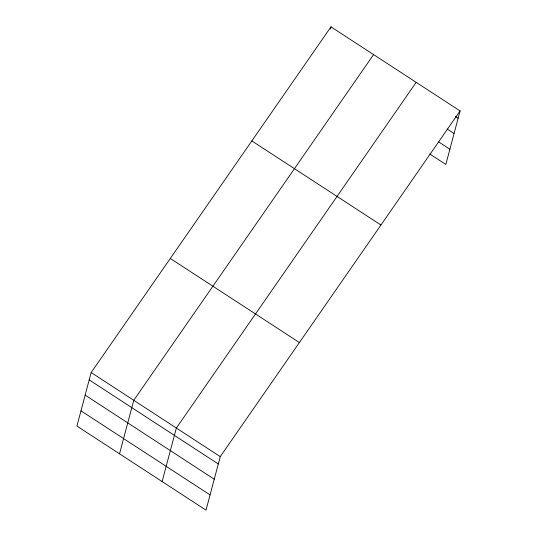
<?xml version="1.0" encoding="UTF-8"?>
<svg xmlns="http://www.w3.org/2000/svg" width="537" height="537" viewBox="0 0 537 537"><rect width="100%" height="100%" fill="white"/><g stroke="black" fill="none" stroke-linecap="round" stroke-linejoin="round"><path stroke-width="0.81" d="M91.162 372.544L76.919 426.063L206.013 510.15L220.251 456.631L460.081 110.937L330.987 26.85L91.162 372.544L220.251 456.631M119.523 453.812L133.76 400.293L373.591 54.599M162.12 481.561L176.364 428.043L416.188 82.349M330.403 29.052L330.987 26.85M460.081 110.937L445.838 164.456L429.815 154.018M455.336 116.475L458.121 118.288M447.106 128.987L454.074 133.525M438.749 141.963L449.892 149.226M251.846 140.929L380.934 225.016M170.303 258.465L299.398 342.552M89.202 379.887L218.297 463.981M85.148 395.125L214.243 479.212M80.973 410.825L210.068 494.913"/></g></svg>
